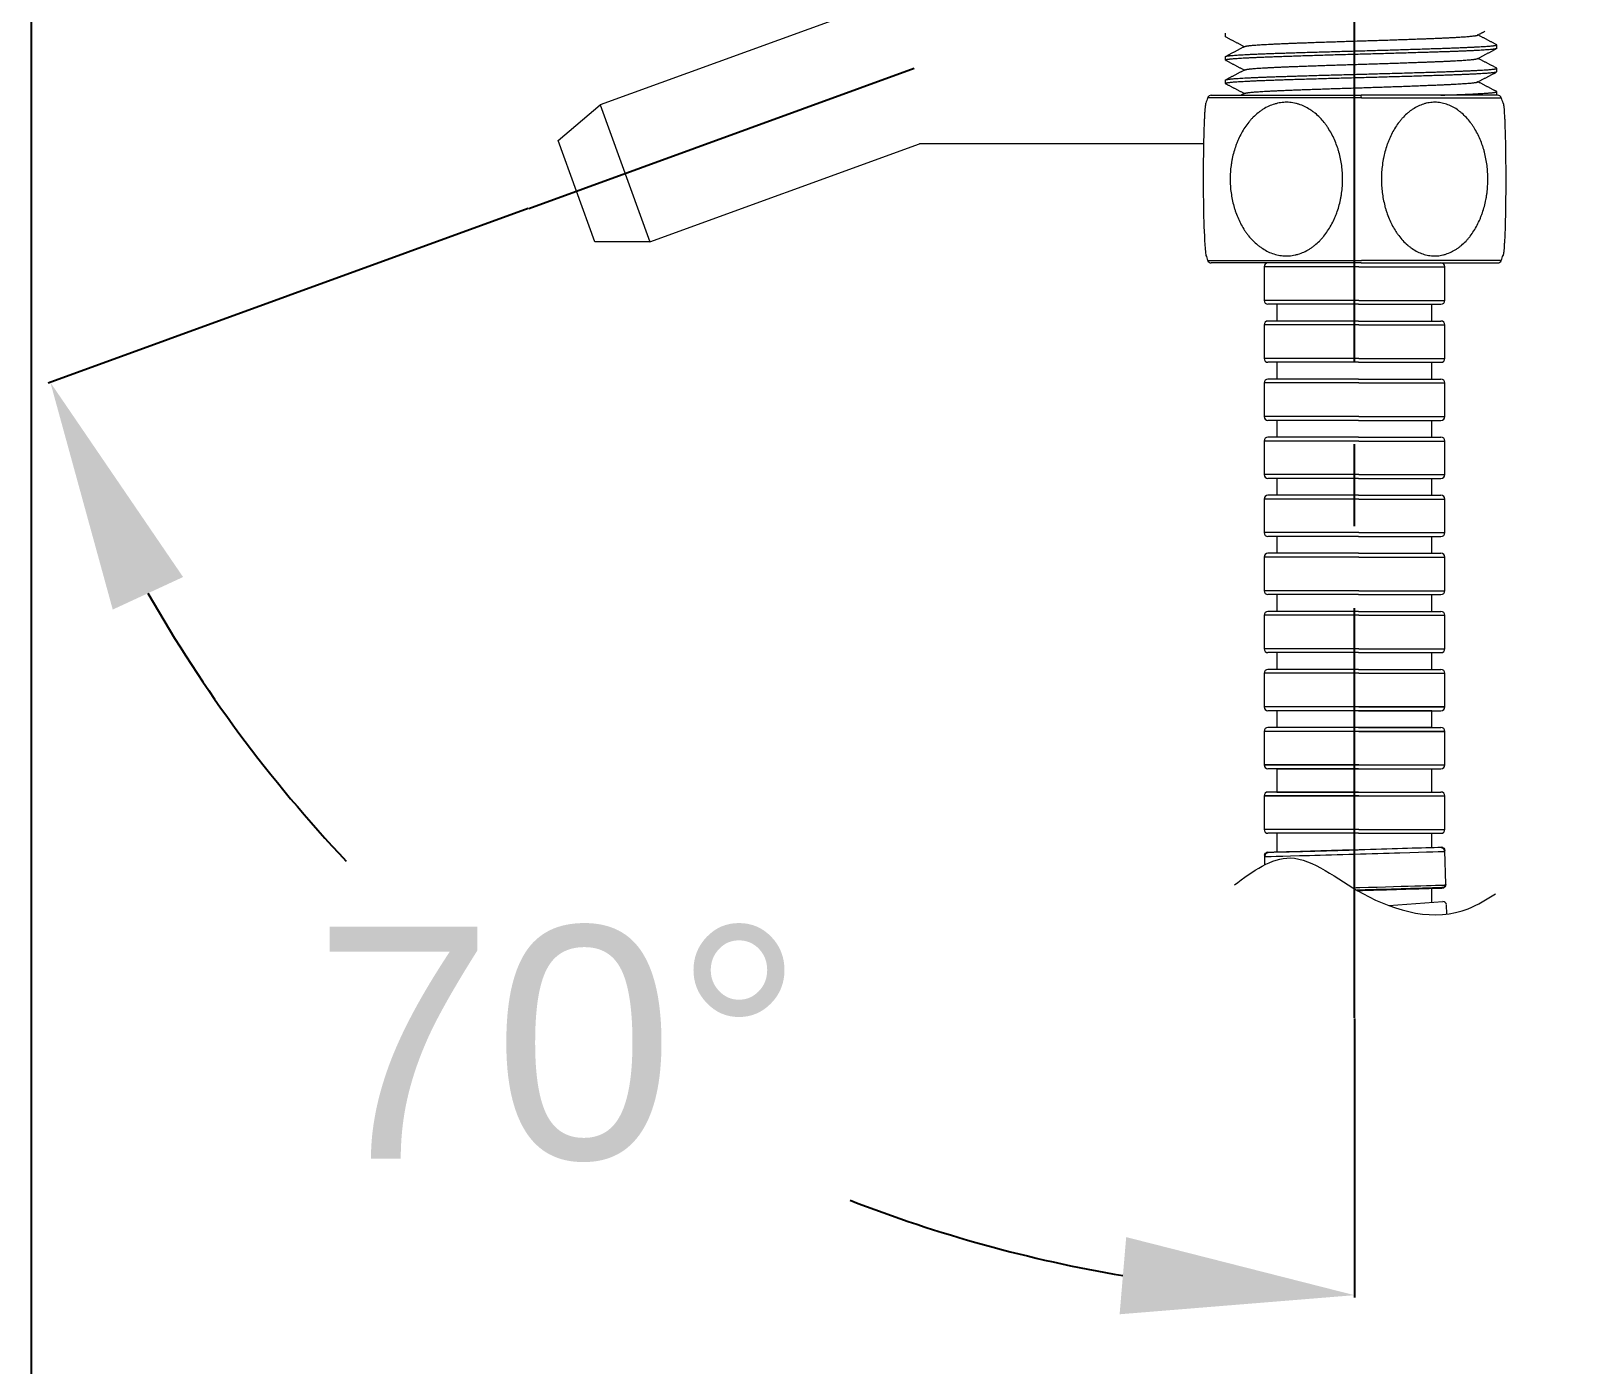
# Model space of a CAD drawing. Header units: millimetres. Extents: x 11618 to 13994, y -5897 to -2537.
# Drawn here: x 13370.9 to 13491.1, y -4915.3 to -4812 of the extents above; entities that cross this region are included whole.
import ezdxf

# ---------------------------------------------------------------- set-up
doc = ezdxf.new("R2010")
doc.units = ezdxf.units.MM
doc.linetypes.add('CENTERX2', pattern=[101.6, 63.5, -12.7, 12.7, -12.7])
doc.layers.add('CENTER', color=1, linetype='CENTERX2')
doc.layers.add('DIM', color=3, linetype='Continuous', lineweight=13)
doc.styles.get("Standard").update_dxf_attribs({"font": 'arial.ttf'})
doc.dimstyles.get("Standard").update_dxf_attribs({"dimtxt": 0.18, "dimasz": 0.18, "dimexe": 0.18, "dimexo": 0.0625, "dimgap": 0.09, "dimtad": 0, "dimtih": 1, "dimtoh": 1, "dimdec": 1, "dimdsep": 46, "dimtxsty": 'Standard', "dimcen": 0.09, "dimadec": 0, "dimazin": 0, "dimtfac": 1, "dimtdec": 1, "dimtofl": 0, "dimtmove": 0, "dimatfit": 3, "dimfxl": 1, "dimtolj": 1, "dimtzin": 0, "dimarcsym": 0})

# ---------------------------------------------------------------- blocks, each defined once
blk = doc.blocks.new('*U34')
at = {"layer": 'CENTER', "color": 0, "ltscale": 0.5, "transparency": 16777216}
blk.add_line((-18.85, -6.86), (14.69, 5.35), dxfattribs=at)
blk = doc.blocks.new('*D35')
at = {"layer": 'Defpoints', "color": 0, "transparency": 16777216}
for p in [(13473.39, -4783.81), (13442.98, -4813.51), (13409.44, -4825.72), (13395.21, -4876.21), (13473.39, -4888.44)]:
    blk.add_point(p, dxfattribs=at)
at = {"layer": 'DIM', "color": 0, "lineweight": -2, "transparency": 16777216}
for p, q in [((13409.38, -4825.74), (13372.21, -4839.27)), ((13473.39, -4888.51), (13473.39, -4910.12))]:
    blk.add_line(p, q, dxfattribs=at)
for start, end in [(209.6057, 223.4041), (248.6853, 260.3943)]:
    blk.add_arc((13473.39, -4802.44), 107.49, start, end, dxfattribs=at)
at = {"layer": 'DIM', "color": 0, "transparency": 16777216}
for points in [[(13377.21, -4856.81), (13382.66, -4854.29), (13372.38, -4839.21)], [(13455.71, -4905.44), (13455.2, -4911.42), (13473.39, -4909.94)]]:
    blk.add_solid(points, dxfattribs=at)
at = {"layer": 'DIM', "color": 0, "transparency": 16777216, "insert": (13411.74, -4890.5), "char_height": 18, "attachment_point": 5}
blk.add_mtext('\\A1;70°', dxfattribs=at)
blk = doc.blocks.new('*D57')
at = {"layer": 'Defpoints', "color": 0, "transparency": 16777216}
for p in [(13370.88, -4796.3), (13534.89, -4831.24), (13534.89, -5026.72)]:
    blk.add_point(p, dxfattribs=at)
at = {"layer": 'DIM', "color": 0, "lineweight": -2, "transparency": 16777216}
for p, q in [((13370.88, -4796.36), (13370.88, -5026.9)), ((13534.89, -4831.3), (13534.89, -5026.9)), ((13388.88, -5026.72), (13428.89, -5026.72)), ((13516.89, -5026.72), (13476.89, -5026.72))]:
    blk.add_line(p, q, dxfattribs=at)
at = {"layer": 'DIM', "color": 0, "transparency": 16777216}
for points in [[(13388.88, -5023.72), (13388.88, -5029.72), (13370.88, -5026.72)], [(13516.89, -5023.72), (13516.89, -5029.72), (13534.89, -5026.72)]]:
    blk.add_solid(points, dxfattribs=at)
at = {"layer": 'DIM', "color": 3, "transparency": 16777216, "insert": (13452.89, -5026.72), "char_height": 18, "attachment_point": 5}
blk.add_mtext('\\A1;164', dxfattribs=at)

msp = doc.modelspace()

# ---------------------------------------------------------------- linework, layer by layer
at = {"linetype": 'Continuous', "lineweight": 18, "extrusion": (-1, -2.22045e-16, 0)}
for p, q in [((13439.69, -4808.71), (13414.96, -4817.71)), ((13463.41, -4812.42), (13463.41, -4812.15)), ((13484.41, -4813.33), (13484.41, -4813.05)), ((13463.41, -4814.24), (13463.41, -4813.96)), ((13484.41, -4815.14), (13484.41, -4814.87)), ((13463.41, -4816.05), (13463.41, -4815.77)), ((13484.41, -4816.96), (13484.41, -4816.68)), ((13411.7, -4820.45), (13414.96, -4817.71)), ((13414.96, -4817.71), (13418.82, -4828.31)), ((13414.56, -4828.31), (13411.7, -4820.45)), ((13418.82, -4828.31), (13439.69, -4820.71)), ((13461.7, -4820.71), (13439.69, -4820.71)), ((13418.82, -4828.31), (13414.56, -4828.31))]:
    msp.add_line(p, q, dxfattribs=at)
at = {"linetype": 'Continuous', "lineweight": 13}
for p, q in [((13473.93, -4817.15), (13462.02, -4817.15)), ((13473.93, -4817.15), (13484.77, -4817.15)), ((13462.02, -4829.76), (13473.93, -4829.76)), ((13484.77, -4829.76), (13473.93, -4829.76)), ((13473.72, -4830.25), (13466.39, -4830.25)), ((13473.72, -4830.25), (13480.39, -4830.25)), ((13473.72, -4832.85), (13466.39, -4832.85)), ((13473.72, -4832.85), (13480.39, -4832.85)), ((13473.72, -4834.75), (13466.39, -4834.75)), ((13473.72, -4834.75), (13480.39, -4834.75)), ((13473.72, -4837.35), (13466.39, -4837.35)), ((13473.72, -4837.35), (13480.39, -4837.35)), ((13473.72, -4839.25), (13466.39, -4839.25)), ((13473.72, -4839.25), (13480.39, -4839.25)), ((13473.72, -4841.85), (13466.39, -4841.85)), ((13473.72, -4841.85), (13480.39, -4841.85)), ((13473.72, -4843.75), (13466.39, -4843.75)), ((13473.72, -4843.75), (13480.39, -4843.75)), ((13473.72, -4846.35), (13466.39, -4846.35)), ((13473.72, -4846.35), (13480.39, -4846.35)), ((13473.72, -4848.25), (13466.39, -4848.25)), ((13473.72, -4848.25), (13480.39, -4848.25)), ((13473.72, -4850.85), (13466.39, -4850.85)), ((13473.72, -4850.85), (13480.39, -4850.85)), ((13473.72, -4852.75), (13466.39, -4852.75)), ((13473.72, -4852.75), (13480.39, -4852.75)), ((13473.72, -4855.35), (13466.39, -4855.35)), ((13473.72, -4855.35), (13480.39, -4855.35)), ((13473.72, -4857.25), (13466.39, -4857.25)), ((13473.72, -4857.25), (13480.39, -4857.25)), ((13473.72, -4859.85), (13466.39, -4859.85)), ((13473.72, -4859.85), (13480.39, -4859.85)), ((13473.72, -4861.75), (13466.39, -4861.75)), ((13473.72, -4861.75), (13480.39, -4861.75)), ((13480.39, -4864.35), (13466.39, -4864.35)), ((13473.72, -4864.35), (13480.39, -4864.35)), ((13480.39, -4866.25), (13466.39, -4866.25)), ((13473.72, -4866.25), (13480.39, -4866.25)), ((13466.39, -4868.85), (13480.39, -4868.85)), ((13473.72, -4868.85), (13466.39, -4868.85)), ((13466.39, -4871.25), (13480.39, -4871.25)), ((13473.72, -4871.25), (13466.39, -4871.25)), ((13473.72, -4873.85), (13466.39, -4873.85)), ((13473.72, -4873.85), (13480.39, -4873.85))]:
    msp.add_line(p, q, dxfattribs=at)
at = {"linetype": 'Continuous', "lineweight": 18}
for p, q in [((13462.3, -4816.95), (13473.91, -4816.95)), ((13484.48, -4816.95), (13473.91, -4816.95)), ((13473.91, -4829.95), (13462.3, -4829.95)), ((13466.39, -4830.25), (13466.39, -4832.85)), ((13473.91, -4829.95), (13484.48, -4829.95)), ((13480.39, -4832.85), (13480.39, -4830.25)), ((13473.71, -4833.15), (13466.69, -4833.15)), ((13467.39, -4833.15), (13467.39, -4834.45)), ((13473.71, -4833.15), (13480.09, -4833.15)), ((13479.39, -4834.45), (13479.39, -4833.15)), ((13466.39, -4834.75), (13466.39, -4837.35)), ((13473.71, -4834.45), (13466.69, -4834.45)), ((13473.71, -4834.45), (13480.09, -4834.45)), ((13480.39, -4837.35), (13480.39, -4834.75)), ((13473.71, -4837.65), (13466.69, -4837.65)), ((13467.39, -4837.65), (13467.39, -4838.95)), ((13473.71, -4837.65), (13480.09, -4837.65)), ((13479.39, -4838.95), (13479.39, -4837.65)), ((13466.39, -4839.25), (13466.39, -4841.85)), ((13473.71, -4838.95), (13466.69, -4838.95)), ((13473.71, -4838.95), (13480.09, -4838.95)), ((13480.39, -4841.85), (13480.39, -4839.25)), ((13473.71, -4842.15), (13466.69, -4842.15)), ((13467.39, -4842.15), (13467.39, -4843.45)), ((13473.71, -4842.15), (13480.09, -4842.15)), ((13479.39, -4843.45), (13479.39, -4842.15)), ((13466.39, -4843.75), (13466.39, -4846.35)), ((13473.71, -4843.45), (13466.69, -4843.45)), ((13473.71, -4843.45), (13480.09, -4843.45)), ((13480.39, -4846.35), (13480.39, -4843.75)), ((13473.71, -4846.65), (13466.69, -4846.65)), ((13467.39, -4846.65), (13467.39, -4847.95)), ((13473.71, -4846.65), (13480.09, -4846.65)), ((13479.39, -4847.95), (13479.39, -4846.65)), ((13473.71, -4847.95), (13466.69, -4847.95)), ((13473.71, -4847.95), (13480.09, -4847.95)), ((13466.39, -4848.25), (13466.39, -4850.85)), ((13480.39, -4850.85), (13480.39, -4848.25)), ((13473.71, -4851.15), (13466.69, -4851.15)), ((13467.39, -4851.15), (13467.39, -4852.45)), ((13473.71, -4851.15), (13480.09, -4851.15)), ((13479.39, -4852.45), (13479.39, -4851.15)), ((13466.39, -4852.75), (13466.39, -4855.35)), ((13473.71, -4852.45), (13466.69, -4852.45)), ((13473.71, -4852.45), (13480.09, -4852.45)), ((13480.39, -4855.35), (13480.39, -4852.75)), ((13473.71, -4855.65), (13466.69, -4855.65)), ((13467.39, -4855.65), (13467.39, -4856.95)), ((13473.71, -4855.65), (13480.09, -4855.65)), ((13479.39, -4856.95), (13479.39, -4855.65)), ((13466.39, -4857.25), (13466.39, -4859.85)), ((13473.71, -4856.95), (13466.69, -4856.95)), ((13473.71, -4856.95), (13480.09, -4856.95)), ((13480.39, -4859.85), (13480.39, -4857.25)), ((13473.71, -4860.15), (13466.69, -4860.15)), ((13467.39, -4860.15), (13467.39, -4861.45)), ((13473.71, -4860.15), (13480.09, -4860.15)), ((13479.39, -4861.45), (13479.39, -4860.15)), ((13466.39, -4861.75), (13466.39, -4864.35)), ((13473.71, -4861.45), (13466.69, -4861.45)), ((13473.71, -4861.45), (13480.09, -4861.45)), ((13480.39, -4864.35), (13480.39, -4861.75)), ((13479.39, -4864.65), (13466.69, -4864.65)), ((13467.39, -4864.65), (13467.39, -4865.95)), ((13473.71, -4864.65), (13480.09, -4864.65)), ((13479.39, -4865.95), (13479.39, -4864.65)), ((13479.39, -4865.95), (13466.69, -4865.95)), ((13473.71, -4865.95), (13480.09, -4865.95)), ((13466.39, -4866.25), (13466.39, -4868.85)), ((13480.39, -4868.85), (13480.39, -4866.25)), ((13473.71, -4869.15), (13466.69, -4869.15)), ((13467.39, -4869.15), (13467.39, -4870.95)), ((13467.39, -4869.15), (13480.09, -4869.15)), ((13479.39, -4870.95), (13479.39, -4869.15)), ((13466.39, -4871.25), (13466.39, -4873.85)), ((13473.71, -4870.95), (13466.69, -4870.95)), ((13467.39, -4870.95), (13480.09, -4870.95)), ((13480.39, -4873.85), (13480.39, -4871.25)), ((13473.71, -4874.15), (13466.69, -4874.15)), ((13467.39, -4874.15), (13467.39, -4875.62)), ((13473.71, -4874.15), (13480.09, -4874.15)), ((13479.39, -4875.27), (13479.39, -4874.15)), ((13480.47, -4878.1), (13480.39, -4875.51)), ((13466.43, -4875.87), (13466.42, -4876.6)), ((13479.39, -4879.51), (13479.39, -4878.39)), ((13476.06, -4879.75), (13480.24, -4879.44)), ((13480.55, -4880.41), (13480.51, -4879.68))]:
    msp.add_line(p, q, dxfattribs=at)
for centre, radius, start, end in [((13479.1, -4823.45), 18.2, 159.7396, 161.156), ((13462.3, -4817.25), 0.3, 90, 159.7396), ((13484.48, -4817.25), 0.3, 20.2604, 90), ((13467.69, -4823.45), 18.2, 18.8269, 20.2604), ((13479.1, -4823.45), 18.2, 198.9583, 200.2604), ((13462.3, -4829.65), 0.3, 200.2604, 270), ((13484.48, -4829.65), 0.3, 270, 339.7396), ((13467.69, -4823.45), 18.2, 339.7396, 341.0296), ((13466.69, -4830.25), 0.3, 90, 180), ((13480.09, -4830.25), 0.3, 0, 90), ((13466.69, -4832.85), 0.3, 180, 270), ((13480.09, -4832.85), 0.3, 270, 0), ((13466.69, -4834.75), 0.3, 90, 180), ((13480.09, -4834.75), 0.3, 0, 90), ((13466.69, -4837.35), 0.3, 180, 270), ((13480.09, -4837.35), 0.3, 270, 0), ((13466.69, -4839.25), 0.3, 90, 180), ((13480.09, -4839.25), 0.3, 0, 90), ((13466.69, -4841.85), 0.3, 180, 270), ((13480.09, -4841.85), 0.3, 270, 0), ((13466.69, -4843.75), 0.3, 90, 180), ((13480.09, -4843.75), 0.3, 0, 90), ((13466.69, -4846.35), 0.3, 180, 270), ((13480.09, -4846.35), 0.3, 270, 0), ((13466.69, -4848.25), 0.3, 90, 180), ((13480.09, -4848.25), 0.3, 0, 90), ((13466.69, -4850.85), 0.3, 180, 270), ((13480.09, -4850.85), 0.3, 270, 0), ((13466.69, -4852.75), 0.3, 90, 180), ((13480.09, -4852.75), 0.3, 0, 90), ((13466.69, -4855.35), 0.3, 180, 270), ((13480.09, -4855.35), 0.3, 270, 0), ((13466.69, -4857.25), 0.3, 90, 180), ((13480.09, -4857.25), 0.3, 0, 90), ((13466.69, -4859.85), 0.3, 180, 270), ((13480.09, -4859.85), 0.3, 270, 0), ((13466.69, -4861.75), 0.3, 90, 180), ((13480.09, -4861.75), 0.3, 0, 90), ((13466.69, -4864.35), 0.3, 180, 270), ((13480.09, -4864.35), 0.3, 270, 0), ((13466.69, -4866.25), 0.3, 90, 180), ((13480.09, -4866.25), 0.3, 0, 90), ((13466.69, -4868.85), 0.3, 180, 270), ((13480.09, -4868.85), 0.3, 270, 0), ((13466.69, -4871.25), 0.3, 90, 180), ((13480.09, -4871.25), 0.3, 0, 90), ((13466.69, -4873.85), 0.3, 180, 270), ((13480.09, -4873.85), 0.3, 270, 0), ((13480.26, -4879.69), 0.25, 3.3115, 94.2791)]:
    msp.add_arc(centre, radius, start, end, dxfattribs=at)
at = {"linetype": 'Continuous'}
for centre, radius, start, end in [((13466.68, -4875.88), 0.25, 90.4454, 178.7571), ((13480.12, -4875.52), 0.271, 3.4529, 87.368), ((13480.22, -4878.11), 0.25, 271.9337, 1.6514)]:
    msp.add_arc(centre, radius, start, end, dxfattribs=at)
at = {"linetype": 'Continuous', "lineweight": 13}
msp.add_ellipse((13473.91, -4817.25), major_axis=(0, -0.3), ratio=0.046898, start_param=1.924408, end_param=3.141593, dxfattribs=at)
at = {"linetype": 'Continuous', "lineweight": 18}
for centre, major_axis, ratio, start_param, end_param in [((13473.4, -4875.75), (7, 0.2), 0.001353, 3.141589, 6.283185), ((13473.39, -4875.45), (8.67, 0.25), 0.001045, 0.679481, 2.274047), ((13473.47, -4878.35), (7, 0.2), 0.001353, 4.683082, 4.759285), ((13473.47, -4878.35), (7, 0.2), 0.001353, 4.759285, 6.283182)]:
    msp.add_ellipse(centre, major_axis=major_axis, ratio=ratio, start_param=start_param, end_param=end_param, dxfattribs=at)
for points, weights, degree in [([(13463.41, -4812.42), (13463.41, -4812.43), (13463.43, -4812.44)], [0.975528787692, 0.975510466911, 0.976125994929], 2), ([(13484.41, -4813.05), (13484.41, -4813.04), (13484.4, -4813.04)], [0.975529842315, 0.975495508979, 0.976205274994], 2), ([(13463.41, -4814.24), (13463.41, -4814.24), (13463.43, -4814.25)], [0.975528787692, 0.975510413919, 0.976129561031], 2), ([(13484.41, -4814.87), (13484.41, -4814.86), (13484.4, -4814.85)], [0.975529842315, 0.975494985419, 0.976227094939], 2), ([(13463.41, -4816.05), (13463.41, -4816.06), (13463.43, -4816.07)], [0.975528787692, 0.975508866212, 0.97623839168], 2), ([(13484.41, -4816.68), (13484.41, -4816.67), (13484.4, -4816.67)], [0.975529842315, 0.975498892615, 0.976072603715], 2), ([(13473.67, -4875.45), (13470.88, -4875.53), (13467.97, -4875.62), (13466.68, -4875.63)], [1, 0.68238529794, 0.516089244327, 0.501111839161], 3)]:
    msp.add_rational_spline(points, weights, degree=degree, dxfattribs=at)
for points, degree in [([(13463.43, -4812.44), (13464.15, -4812.81), (13464.87, -4813.19)], 2), ([(13482.92, -4812.3), (13483.49, -4812)], 1), ([(13484.4, -4813.04), (13483.68, -4812.66), (13482.95, -4812.28)], 2), ([(13464.91, -4813.17), (13464.17, -4813.56), (13463.43, -4813.94)], 2), ([(13463.43, -4814.25), (13464.15, -4814.63), (13464.87, -4815.01)], 2), ([(13482.92, -4814.12), (13483.66, -4813.73), (13484.4, -4813.34)], 2), ([(13484.4, -4814.85), (13483.68, -4814.47), (13482.95, -4814.1)], 2), ([(13464.9, -4814.99), (13464.17, -4815.37), (13463.43, -4815.76)], 2), ([(13482.92, -4815.93), (13483.66, -4815.55), (13484.4, -4815.16)], 2), ([(13463.43, -4816.07), (13464.15, -4816.44), (13464.87, -4816.82)], 2), ([(13484.4, -4816.67), (13483.68, -4816.29), (13482.95, -4815.91)], 2), ([(13464.9, -4816.8), (13464.76, -4816.88), (13464.61, -4816.95)], 2)]:
    msp.add_open_spline(points, degree=degree, dxfattribs=at)
for points, weights, knots in [([(13463.43, -4813.94), (13463.51, -4813.9), (13463.93, -4813.87), (13465, -4813.78), (13467.76, -4813.69), (13470.53, -4813.6), (13473.94, -4813.51), (13477.35, -4813.41), (13480.11, -4813.32), (13482.86, -4813.23), (13483.91, -4813.14), (13484.41, -4813.1), (13484.41, -4813.05)], [0.976255776824, 0.979747695224, 1, 0.951056516295, 1, 0.951056516295, 1, 0.951056516295, 1, 0.951056516295, 1, 0.975725152374, 0.975529842315], [0, 0, 0, 0.084279, 0.084279, 0.287955, 0.287955, 0.49163, 0.49163, 0.695306, 0.695306, 0.898982, 0.898982, 1, 1, 1]), ([(13464.91, -4813.17), (13464.98, -4813.14), (13465.33, -4813.1), (13466.24, -4813.01), (13468.61, -4812.92), (13470.99, -4812.83), (13473.92, -4812.74), (13476.85, -4812.65), (13479.22, -4812.56), (13481.59, -4812.47), (13482.5, -4812.37), (13483.03, -4812.32), (13482.92, -4812.27)], [0.976423439641, 0.98020871223, 1, 0.951056516295, 1, 0.951056516295, 1, 0.951056516295, 1, 0.951056516295, 1, 0.970685009887, 0.976486794481], [0, 0, 0, 0.08082, 0.08082, 0.280687, 0.280687, 0.480554, 0.480554, 0.680421, 0.680421, 0.880288, 0.880288, 1, 1, 1]), ([(13484.4, -4813.34), (13484.33, -4813.38), (13483.89, -4813.42), (13482.83, -4813.51), (13480.07, -4813.6), (13477.31, -4813.69), (13473.9, -4813.78), (13470.49, -4813.87), (13467.73, -4813.97), (13464.97, -4814.06), (13463.92, -4814.15), (13463.41, -4814.19), (13463.41, -4814.24)], [0.976107019764, 0.979291674796, 1, 0.951056516295, 1, 0.951056516295, 1, 0.951056516295, 1, 0.951056516295, 1, 0.975642095186, 0.975528787692], [0, 0, 0, 0.085984, 0.085984, 0.289203, 0.289203, 0.492423, 0.492423, 0.695643, 0.695643, 0.898863, 0.898863, 1, 1, 1]), ([(13464.91, -4814.99), (13464.98, -4814.95), (13465.33, -4814.91), (13466.24, -4814.82), (13468.61, -4814.73), (13470.99, -4814.64), (13473.92, -4814.55), (13476.85, -4814.46), (13479.22, -4814.37), (13481.59, -4814.28), (13482.5, -4814.19), (13482.86, -4814.15), (13482.92, -4814.11)], [0.976427928353, 0.980220432165, 1, 0.951056516295, 1, 0.951056516295, 1, 0.951056516295, 1, 0.951056516295, 1, 0.979845401592, 0.976289860147], [0, 0, 0, 0.083916, 0.083916, 0.29156, 0.29156, 0.499204, 0.499204, 0.706849, 0.706849, 0.914493, 0.914493, 1, 1, 1]), ([(13484.4, -4815.16), (13484.32, -4815.2), (13483.89, -4815.24), (13482.83, -4815.33), (13480.07, -4815.42), (13477.31, -4815.51), (13473.9, -4815.6), (13470.49, -4815.69), (13467.73, -4815.78), (13464.97, -4815.87), (13463.92, -4815.96), (13463.41, -4816.01), (13463.41, -4816.05)], [0.976182239913, 0.979528767233, 1, 0.951056516295, 1, 0.951056516295, 1, 0.951056516295, 1, 0.951056516295, 1, 0.975642095186, 0.975528787692], [0, 0, 0, 0.085083, 0.085083, 0.288503, 0.288503, 0.491923, 0.491923, 0.695343, 0.695343, 0.898763, 0.898763, 1, 1, 1]), ([(13463.43, -4815.76), (13463.5, -4815.72), (13463.93, -4815.68), (13465, -4815.59), (13467.76, -4815.5), (13470.53, -4815.41), (13473.94, -4815.32), (13477.35, -4815.23), (13480.11, -4815.14), (13482.86, -4815.05), (13483.91, -4814.96), (13484.41, -4814.91), (13484.41, -4814.87)], [0.97612394709, 0.979346313416, 1, 0.951056516295, 1, 0.951056516295, 1, 0.951056516295, 1, 0.951056516295, 1, 0.975725152374, 0.975529842315], [0, 0, 0, 0.085806, 0.085806, 0.289142, 0.289142, 0.492478, 0.492478, 0.695814, 0.695814, 0.89915, 0.89915, 1, 1, 1]), ([(13464.9, -4816.8), (13464.97, -4816.77), (13465.33, -4816.73), (13466.24, -4816.64), (13468.61, -4816.55), (13470.99, -4816.46), (13473.92, -4816.37), (13476.85, -4816.28), (13479.22, -4816.18), (13481.59, -4816.09), (13482.5, -4816), (13483.02, -4815.95), (13482.92, -4815.9)], [0.976236900647, 0.979692596787, 1, 0.951056516295, 1, 0.951056516295, 1, 0.951056516295, 1, 0.951056516295, 1, 0.971201196, 0.976293363751], [0, 0, 0, 0.082928, 0.082928, 0.282795, 0.282795, 0.482662, 0.482662, 0.682529, 0.682529, 0.882396, 0.882396, 1, 1, 1]), ([(13480.07, -4816.95), (13480.09, -4816.95), (13480.11, -4816.95), (13482.86, -4816.86), (13483.91, -4816.77), (13484.41, -4816.73), (13484.41, -4816.68)], [0.999339187054, 0.999667332394, 1, 0.951056516295, 1, 0.975725152374, 0.975529842315], [0.6945241, 0.6945241, 0.6945241, 0.6959058, 0.6959058, 0.8991804, 0.8991804, 1, 1, 1])]:
    msp.add_rational_spline(points, weights, degree=2, knots=knots, dxfattribs=at)
for points, knots in [([(13461.88, -4817.54), (13461.88, -4817.55), (13461.87, -4817.56), (13461.87, -4817.59), (13461.86, -4817.6), (13461.86, -4817.62), (13461.86, -4817.63), (13461.85, -4817.68), (13461.84, -4817.74), (13461.83, -4817.87), (13461.82, -4817.95), (13461.81, -4818.06), (13461.81, -4818.08), (13461.8, -4818.13), (13461.8, -4818.2), (13461.79, -4818.27), (13461.78, -4818.43), (13461.78, -4818.54), (13461.77, -4818.72), (13461.76, -4818.78), (13461.76, -4818.87), (13461.76, -4818.9), (13461.75, -4818.97), (13461.75, -4819), (13461.75, -4819.17), (13461.74, -4819.3), (13461.73, -4819.59), (13461.73, -4819.74), (13461.72, -4820.04), (13461.71, -4820.19), (13461.71, -4820.43), (13461.71, -4820.51), (13461.7, -4820.68), (13461.7, -4820.76), (13461.7, -4821.01), (13461.69, -4821.17), (13461.69, -4821.51), (13461.69, -4821.68), (13461.68, -4821.94), (13461.68, -4822.03), (13461.68, -4822.21), (13461.68, -4822.3), (13461.68, -4822.56), (13461.68, -4822.92), (13461.68, -4823.27), (13461.68, -4823.45), (13461.68, -4825.7), (13461.72, -4828.04), (13461.88, -4829.37)], [0.5335373, 0.5335373, 0.5335373, 0.5335373, 0.546875, 0.546875, 0.5546875, 0.5546875, 0.5625, 0.5625, 0.59375, 0.59375, 0.625, 0.625, 0.6328125, 0.6328125, 0.640625, 0.65625, 0.65625, 0.6875, 0.6875, 0.703125, 0.703125, 0.7109375, 0.7109375, 0.71875, 0.71875, 0.75, 0.75, 0.78125, 0.78125, 0.8125, 0.8125, 0.828125, 0.828125, 0.84375, 0.84375, 0.875, 0.875, 0.90625, 0.90625, 0.921875, 0.921875, 0.9375, 0.9375, 0.96875, 1, 1, 1, 1.3911094, 1.3911094, 1.3911094, 1.3911094]), ([(13472.47, -4823.47), (13472.47, -4823.29), (13472.46, -4822.94), (13472.41, -4822.41), (13472.35, -4822.06), (13472.28, -4821.72), (13472.24, -4821.55), (13472.18, -4821.33), (13472.17, -4821.29), (13472.14, -4821.21), (13472.13, -4821.16), (13472.09, -4821.04), (13472.06, -4820.96), (13471.97, -4820.71), (13471.91, -4820.55), (13471.77, -4820.23), (13471.69, -4820.08), (13471.53, -4819.78), (13471.44, -4819.63), (13471.3, -4819.42), (13471.25, -4819.34), (13471.18, -4819.24), (13471.15, -4819.21), (13471.1, -4819.14), (13471.08, -4819.1), (13470.94, -4818.94), (13470.83, -4818.81), (13470.6, -4818.57), (13470.48, -4818.46), (13470.29, -4818.3), (13470.22, -4818.25), (13470.12, -4818.18), (13470.09, -4818.16), (13470.02, -4818.11), (13469.98, -4818.09), (13469.81, -4817.98), (13469.67, -4817.9), (13469.38, -4817.76), (13469.23, -4817.7), (13469.01, -4817.63), (13468.93, -4817.61), (13468.77, -4817.57), (13468.7, -4817.56), (13468.46, -4817.52), (13468.3, -4817.5), (13467.99, -4817.5), (13467.83, -4817.51), (13467.59, -4817.55), (13467.51, -4817.56), (13467.4, -4817.59), (13467.36, -4817.6), (13467.28, -4817.62), (13467.24, -4817.63), (13467.05, -4817.68), (13466.9, -4817.74), (13466.61, -4817.87), (13466.46, -4817.95), (13466.29, -4818.06), (13466.25, -4818.08), (13466.19, -4818.13), (13466.08, -4818.2), (13465.99, -4818.27), (13465.79, -4818.43), (13465.67, -4818.54), (13465.49, -4818.72), (13465.43, -4818.78), (13465.35, -4818.87), (13465.32, -4818.9), (13465.27, -4818.97), (13465.24, -4819), (13465.1, -4819.17), (13465, -4819.3), (13464.81, -4819.59), (13464.72, -4819.74), (13464.56, -4820.04), (13464.48, -4820.19), (13464.37, -4820.43), (13464.34, -4820.51), (13464.27, -4820.68), (13464.24, -4820.76), (13464.15, -4821.01), (13464.1, -4821.17), (13464, -4821.51), (13463.96, -4821.68), (13463.91, -4821.94), (13463.89, -4822.03), (13463.86, -4822.21), (13463.85, -4822.3), (13463.81, -4822.56), (13463.77, -4822.92), (13463.76, -4823.27), (13463.76, -4823.45)], [0, 0, 0, 0, 0.03125, 0.0625, 0.09375, 0.09375, 0.125, 0.125, 0.132812, 0.132812, 0.140625, 0.140625, 0.15625, 0.15625, 0.1875, 0.1875, 0.21875, 0.21875, 0.25, 0.25, 0.265625, 0.265625, 0.273437, 0.273437, 0.28125, 0.28125, 0.3125, 0.3125, 0.34375, 0.34375, 0.359375, 0.359375, 0.367187, 0.367187, 0.375, 0.375, 0.40625, 0.40625, 0.4375, 0.4375, 0.453125, 0.453125, 0.46875, 0.46875, 0.5, 0.5, 0.53125, 0.53125, 0.546875, 0.546875, 0.554687, 0.554687, 0.5625, 0.5625, 0.59375, 0.59375, 0.625, 0.625, 0.632812, 0.632812, 0.640625, 0.65625, 0.65625, 0.6875, 0.6875, 0.703125, 0.703125, 0.710937, 0.710937, 0.71875, 0.71875, 0.75, 0.75, 0.78125, 0.78125, 0.8125, 0.8125, 0.828125, 0.828125, 0.84375, 0.84375, 0.875, 0.875, 0.90625, 0.90625, 0.921875, 0.921875, 0.9375, 0.9375, 0.96875, 1, 1, 1, 1]), ([(13483.73, -4823.45), (13483.73, -4823.28), (13483.71, -4822.92), (13483.67, -4822.39), (13483.61, -4822.05), (13483.54, -4821.7), (13483.5, -4821.53), (13483.45, -4821.32), (13483.44, -4821.28), (13483.41, -4821.19), (13483.4, -4821.15), (13483.36, -4821.03), (13483.34, -4820.94), (13483.25, -4820.7), (13483.19, -4820.53), (13483.06, -4820.22), (13482.99, -4820.07), (13482.83, -4819.77), (13482.75, -4819.62), (13482.62, -4819.41), (13482.57, -4819.34), (13482.5, -4819.23), (13482.48, -4819.2), (13482.43, -4819.13), (13482.4, -4819.1), (13482.28, -4818.93), (13482.17, -4818.81), (13481.95, -4818.57), (13481.84, -4818.46), (13481.65, -4818.3), (13481.59, -4818.25), (13481.5, -4818.18), (13481.47, -4818.15), (13481.4, -4818.11), (13481.37, -4818.08), (13481.21, -4817.97), (13481.07, -4817.89), (13480.8, -4817.76), (13480.66, -4817.7), (13480.37, -4817.61), (13480.23, -4817.57), (13479.93, -4817.52), (13479.78, -4817.5), (13479.48, -4817.5), (13479.33, -4817.51), (13479.11, -4817.55), (13479.03, -4817.56), (13478.92, -4817.59), (13478.89, -4817.59), (13478.81, -4817.61), (13478.78, -4817.63), (13478.6, -4817.68), (13478.45, -4817.74), (13478.18, -4817.87), (13478.04, -4817.95), (13477.88, -4818.06), (13477.84, -4818.08), (13477.78, -4818.12), (13477.68, -4818.19), (13477.59, -4818.27), (13477.41, -4818.42), (13477.29, -4818.53), (13477.12, -4818.71), (13477.07, -4818.77), (13476.99, -4818.87), (13476.96, -4818.9), (13476.91, -4818.96), (13476.88, -4819), (13476.76, -4819.16), (13476.66, -4819.3), (13476.48, -4819.58), (13476.39, -4819.73), (13476.24, -4820.03), (13476.16, -4820.18), (13476.08, -4820.38), (13476.06, -4820.42), (13476.03, -4820.5), (13475.98, -4820.62), (13475.94, -4820.75), (13475.85, -4820.99), (13475.8, -4821.16), (13475.71, -4821.5), (13475.67, -4821.67), (13475.62, -4821.93), (13475.6, -4822.02), (13475.57, -4822.19), (13475.56, -4822.28), (13475.53, -4822.54), (13475.49, -4822.9), (13475.48, -4823.25), (13475.48, -4823.43)], [0, 0, 0, 0, 0.03125, 0.0625, 0.09375, 0.09375, 0.125, 0.125, 0.132812, 0.132812, 0.140625, 0.140625, 0.15625, 0.15625, 0.1875, 0.1875, 0.21875, 0.21875, 0.25, 0.25, 0.265625, 0.265625, 0.273437, 0.273437, 0.28125, 0.28125, 0.3125, 0.3125, 0.34375, 0.34375, 0.359375, 0.359375, 0.367187, 0.367187, 0.375, 0.375, 0.40625, 0.40625, 0.4375, 0.4375, 0.46875, 0.46875, 0.5, 0.5, 0.53125, 0.53125, 0.546875, 0.546875, 0.554687, 0.554687, 0.5625, 0.5625, 0.59375, 0.59375, 0.625, 0.625, 0.632812, 0.632812, 0.640625, 0.65625, 0.65625, 0.6875, 0.6875, 0.703125, 0.703125, 0.710937, 0.710937, 0.71875, 0.71875, 0.75, 0.75, 0.78125, 0.78125, 0.8125, 0.8125, 0.820312, 0.820312, 0.828125, 0.84375, 0.84375, 0.875, 0.875, 0.90625, 0.90625, 0.921875, 0.921875, 0.9375, 0.9375, 0.96875, 1, 1, 1, 1]), ([(13484.91, -4817.54), (13484.91, -4817.55), (13484.91, -4817.56), (13484.92, -4817.59), (13484.92, -4817.6), (13484.92, -4817.62), (13484.93, -4817.63), (13484.94, -4817.68), (13484.94, -4817.74), (13484.96, -4817.87), (13484.97, -4817.95), (13484.98, -4818.06), (13484.98, -4818.08), (13484.98, -4818.13), (13484.99, -4818.2), (13484.99, -4818.27), (13485, -4818.43), (13485.01, -4818.54), (13485.02, -4818.72), (13485.02, -4818.78), (13485.03, -4818.87), (13485.03, -4818.9), (13485.03, -4818.97), (13485.03, -4819), (13485.04, -4819.17), (13485.04, -4819.3), (13485.05, -4819.59), (13485.06, -4819.74), (13485.07, -4820.04), (13485.07, -4820.19), (13485.08, -4820.43), (13485.08, -4820.51), (13485.08, -4820.68), (13485.08, -4820.76), (13485.09, -4821.01), (13485.09, -4821.17), (13485.1, -4821.51), (13485.1, -4821.68), (13485.1, -4821.94), (13485.1, -4822.03), (13485.1, -4822.21), (13485.1, -4822.3), (13485.11, -4822.56), (13485.11, -4822.92), (13485.11, -4823.27), (13485.11, -4823.45)], [0, 0, 0, 0, 0.028052, 0.028052, 0.04481, 0.04481, 0.061568, 0.061568, 0.128599, 0.128599, 0.19563, 0.19563, 0.212387, 0.212387, 0.229145, 0.26266, 0.26266, 0.329691, 0.329691, 0.363207, 0.363207, 0.379964, 0.379964, 0.396722, 0.396722, 0.463753, 0.463753, 0.530784, 0.530784, 0.597815, 0.597815, 0.63133, 0.63133, 0.664846, 0.664846, 0.731877, 0.731877, 0.798907, 0.798907, 0.832423, 0.832423, 0.865938, 0.865938, 0.932969, 1, 1, 1, 1]), ([(13463.76, -4823.45), (13463.76, -4823.63), (13463.77, -4823.99), (13463.83, -4824.51), (13463.89, -4824.86), (13463.96, -4825.2), (13464, -4825.37), (13464.06, -4825.59), (13464.07, -4825.63), (13464.09, -4825.71), (13464.11, -4825.76), (13464.15, -4825.88), (13464.17, -4825.97), (13464.26, -4826.21), (13464.33, -4826.37), (13464.47, -4826.69), (13464.54, -4826.84), (13464.71, -4827.14), (13464.79, -4827.29), (13464.93, -4827.5), (13464.98, -4827.57), (13465.06, -4827.67), (13465.08, -4827.71), (13465.13, -4827.78), (13465.16, -4827.81), (13465.29, -4827.98), (13465.4, -4828.1), (13465.64, -4828.34), (13465.76, -4828.45), (13465.95, -4828.61), (13466.01, -4828.66), (13466.11, -4828.73), (13466.15, -4828.75), (13466.22, -4828.8), (13466.25, -4828.82), (13466.42, -4828.93), (13466.56, -4829.01), (13466.85, -4829.15), (13467, -4829.21), (13467.3, -4829.3), (13467.46, -4829.34), (13467.77, -4829.39), (13467.93, -4829.4), (13468.25, -4829.41), (13468.4, -4829.4), (13468.64, -4829.36), (13468.72, -4829.35), (13468.83, -4829.32), (13468.87, -4829.31), (13468.95, -4829.29), (13468.99, -4829.28), (13469.18, -4829.23), (13469.33, -4829.17), (13469.62, -4829.04), (13469.76, -4828.96), (13469.94, -4828.85), (13469.97, -4828.83), (13470.04, -4828.78), (13470.14, -4828.71), (13470.24, -4828.64), (13470.43, -4828.48), (13470.56, -4828.37), (13470.74, -4828.2), (13470.79, -4828.13), (13470.88, -4828.04), (13470.91, -4828.01), (13470.96, -4827.94), (13470.99, -4827.91), (13471.12, -4827.75), (13471.22, -4827.61), (13471.41, -4827.33), (13471.5, -4827.18), (13471.67, -4826.88), (13471.75, -4826.72), (13471.84, -4826.52), (13471.86, -4826.48), (13471.89, -4826.4), (13471.94, -4826.28), (13471.99, -4826.16), (13472.08, -4825.91), (13472.13, -4825.75), (13472.23, -4825.41), (13472.27, -4825.24), (13472.32, -4824.98), (13472.34, -4824.89), (13472.37, -4824.72), (13472.38, -4824.63), (13472.42, -4824.36), (13472.46, -4824.01), (13472.47, -4823.65), (13472.47, -4823.47)], [0, 0, 0, 0, 0.03125, 0.0625, 0.09375, 0.09375, 0.125, 0.125, 0.132812, 0.132812, 0.140625, 0.140625, 0.15625, 0.15625, 0.1875, 0.1875, 0.21875, 0.21875, 0.25, 0.25, 0.265625, 0.265625, 0.273437, 0.273437, 0.28125, 0.28125, 0.3125, 0.3125, 0.34375, 0.34375, 0.359375, 0.359375, 0.367187, 0.367187, 0.375, 0.375, 0.40625, 0.40625, 0.4375, 0.4375, 0.46875, 0.46875, 0.5, 0.5, 0.53125, 0.53125, 0.546875, 0.546875, 0.554687, 0.554687, 0.5625, 0.5625, 0.59375, 0.59375, 0.625, 0.625, 0.632812, 0.632812, 0.640625, 0.65625, 0.65625, 0.6875, 0.6875, 0.703125, 0.703125, 0.710937, 0.710937, 0.71875, 0.71875, 0.75, 0.75, 0.78125, 0.78125, 0.8125, 0.8125, 0.820312, 0.820312, 0.828125, 0.84375, 0.84375, 0.875, 0.875, 0.90625, 0.90625, 0.921875, 0.921875, 0.9375, 0.9375, 0.96875, 1, 1, 1, 1]), ([(13475.48, -4823.43), (13475.48, -4823.61), (13475.49, -4823.97), (13475.54, -4824.5), (13475.59, -4824.84), (13475.66, -4825.19), (13475.7, -4825.36), (13475.75, -4825.57), (13475.76, -4825.62), (13475.79, -4825.7), (13475.8, -4825.74), (13475.84, -4825.87), (13475.86, -4825.95), (13475.95, -4826.2), (13476.01, -4826.36), (13476.14, -4826.68), (13476.21, -4826.83), (13476.37, -4827.13), (13476.45, -4827.28), (13476.58, -4827.49), (13476.63, -4827.56), (13476.7, -4827.67), (13476.73, -4827.7), (13476.77, -4827.77), (13476.8, -4827.8), (13476.92, -4827.97), (13477.03, -4828.1), (13477.25, -4828.33), (13477.37, -4828.45), (13477.55, -4828.6), (13477.61, -4828.65), (13477.7, -4828.73), (13477.74, -4828.75), (13477.8, -4828.8), (13477.83, -4828.82), (13478, -4828.93), (13478.13, -4829.01), (13478.4, -4829.15), (13478.54, -4829.21), (13478.76, -4829.28), (13478.83, -4829.3), (13478.98, -4829.34), (13479.05, -4829.35), (13479.28, -4829.39), (13479.43, -4829.4), (13479.73, -4829.41), (13479.88, -4829.4), (13480.1, -4829.36), (13480.17, -4829.35), (13480.28, -4829.32), (13480.32, -4829.31), (13480.39, -4829.29), (13480.43, -4829.28), (13480.61, -4829.22), (13480.76, -4829.17), (13481.03, -4829.03), (13481.17, -4828.96), (13481.33, -4828.85), (13481.37, -4828.83), (13481.43, -4828.78), (13481.53, -4828.71), (13481.62, -4828.64), (13481.8, -4828.48), (13481.92, -4828.37), (13482.09, -4828.19), (13482.14, -4828.13), (13482.22, -4828.04), (13482.25, -4828), (13482.3, -4827.94), (13482.33, -4827.91), (13482.46, -4827.74), (13482.55, -4827.6), (13482.73, -4827.32), (13482.82, -4827.17), (13482.97, -4826.87), (13483.05, -4826.71), (13483.15, -4826.47), (13483.18, -4826.39), (13483.25, -4826.23), (13483.27, -4826.15), (13483.36, -4825.9), (13483.41, -4825.73), (13483.5, -4825.4), (13483.54, -4825.22), (13483.59, -4824.96), (13483.61, -4824.88), (13483.63, -4824.7), (13483.65, -4824.61), (13483.68, -4824.35), (13483.71, -4823.99), (13483.73, -4823.63), (13483.73, -4823.45)], [0, 0, 0, 0, 0.03125, 0.0625, 0.09375, 0.09375, 0.125, 0.125, 0.132812, 0.132812, 0.140625, 0.140625, 0.15625, 0.15625, 0.1875, 0.1875, 0.21875, 0.21875, 0.25, 0.25, 0.265625, 0.265625, 0.273438, 0.273438, 0.28125, 0.28125, 0.3125, 0.3125, 0.34375, 0.34375, 0.359375, 0.359375, 0.367188, 0.367188, 0.375, 0.375, 0.40625, 0.40625, 0.4375, 0.4375, 0.453125, 0.453125, 0.46875, 0.46875, 0.5, 0.5, 0.53125, 0.53125, 0.546875, 0.546875, 0.554688, 0.554688, 0.5625, 0.5625, 0.59375, 0.59375, 0.625, 0.625, 0.632812, 0.632812, 0.640625, 0.65625, 0.65625, 0.6875, 0.6875, 0.703125, 0.703125, 0.710937, 0.710937, 0.71875, 0.71875, 0.75, 0.75, 0.78125, 0.78125, 0.8125, 0.8125, 0.828125, 0.828125, 0.84375, 0.84375, 0.875, 0.875, 0.90625, 0.90625, 0.921875, 0.921875, 0.9375, 0.9375, 0.96875, 1, 1, 1, 1]), ([(13485.11, -4823.45), (13485.11, -4823.63), (13485.11, -4823.99), (13485.11, -4824.51), (13485.1, -4824.86), (13485.1, -4825.2), (13485.1, -4825.37), (13485.09, -4825.59), (13485.09, -4825.63), (13485.09, -4825.71), (13485.09, -4825.76), (13485.09, -4825.88), (13485.09, -4825.97), (13485.08, -4826.21), (13485.08, -4826.37), (13485.07, -4826.69), (13485.07, -4826.84), (13485.06, -4827.14), (13485.06, -4827.29), (13485.05, -4827.5), (13485.05, -4827.57), (13485.04, -4827.67), (13485.04, -4827.71), (13485.04, -4827.78), (13485.04, -4827.81), (13485.03, -4827.98), (13485.02, -4828.1), (13485.01, -4828.34), (13485, -4828.45), (13484.99, -4828.61), (13484.99, -4828.66), (13484.99, -4828.73), (13484.98, -4828.75), (13484.98, -4828.8), (13484.98, -4828.82), (13484.97, -4828.93), (13484.96, -4829.01), (13484.95, -4829.15), (13484.94, -4829.21), (13484.92, -4829.3), (13484.91, -4829.34), (13484.91, -4829.37), (13484.9, -4829.37), (13484.9, -4829.37)], [0, 0, 0, 0, 0.066344, 0.132688, 0.199031, 0.199031, 0.265375, 0.265375, 0.281961, 0.281961, 0.298547, 0.298547, 0.331719, 0.331719, 0.398063, 0.398063, 0.464406, 0.464406, 0.53075, 0.53075, 0.563922, 0.563922, 0.580508, 0.580508, 0.597094, 0.597094, 0.663438, 0.663438, 0.729782, 0.729782, 0.762954, 0.762954, 0.779539, 0.779539, 0.796125, 0.796125, 0.862469, 0.862469, 0.928813, 0.928813, 0.995157, 0.995157, 1, 1, 1, 1]), ([(13464.09, -4878.15), (13465.52, -4877.09), (13468.63, -4874.77), (13474.21, -4879.62), (13480.48, -4881.24), (13483.63, -4879.27), (13484.32, -4878.83)], [1.180881, 1.180881, 1.180881, 1.180881, 4.020586, 7.346143, 11.488698, 12.657431, 12.657431, 12.657431, 12.657431])]:
    msp.add_open_spline(points, degree=3, knots=knots, dxfattribs=at)
at = {"linetype": 'Continuous'}
msp.add_open_spline([(13473.59, -4878.56), (13473.66, -4878.56), (13473.73, -4878.56), (13473.81, -4878.55), (13474.37, -4878.54), (13474.93, -4878.52), (13476.55, -4878.47), (13477.56, -4878.44), (13479.17, -4878.39), (13479.79, -4878.38), (13480.17, -4878.36), (13480.2, -4878.36), (13480.23, -4878.36)], degree=3, knots=[4.72788, 4.72788, 4.72788, 4.72788, 4.759285, 4.759285, 4.759285, 5.001387, 5.001387, 5.485591, 5.485591, 5.969795, 5.969795, 6.015256, 6.015256, 6.015256, 6.015256], dxfattribs=at)
at = {"layer": 'CENTER', "ltscale": 0.5}
msp.add_line((13473.39, -4888.44), (13473.39, -4783.81), dxfattribs=at)

# ---------------------------------------------------------------- block references
msp.add_blockref('*U34', (13428.29, -4818.86), dxfattribs=at)

# ---------------------------------------------------------------- dimensions: what is measured, and where the dimension line sits
at = {"layer": 'DIM', "color": 3}
dim = msp.add_angular_dim_2l(base=(13395.21, -4876.21), line1=((13473.39, -4888.44), (13473.39, -4783.81)), line2=((13409.44, -4825.72), (13442.98, -4813.51)), dimstyle='Standard', override={"dimtxt": 18, "dimasz": 18, "dimgap": 5}, dxfattribs=at)
dim.commit()
dim.dimension.update_dxf_attribs({"geometry": '*D35', "text_midpoint": (13411.74, -4890.5)})
dim = msp.add_linear_dim(base=(13534.89, -5026.72), p1=(13370.88, -4796.3), p2=(13534.89, -4831.24), dimstyle='Standard', override={"dimtxt": 18, "dimasz": 18, "dimgap": 5, "dimclrt": 3}, dxfattribs=at)
dim.commit()
dim.dimension.update_dxf_attribs({"geometry": '*D57', "text_midpoint": (13452.89, -5026.72)})

doc.saveas('drawing.dxf')
